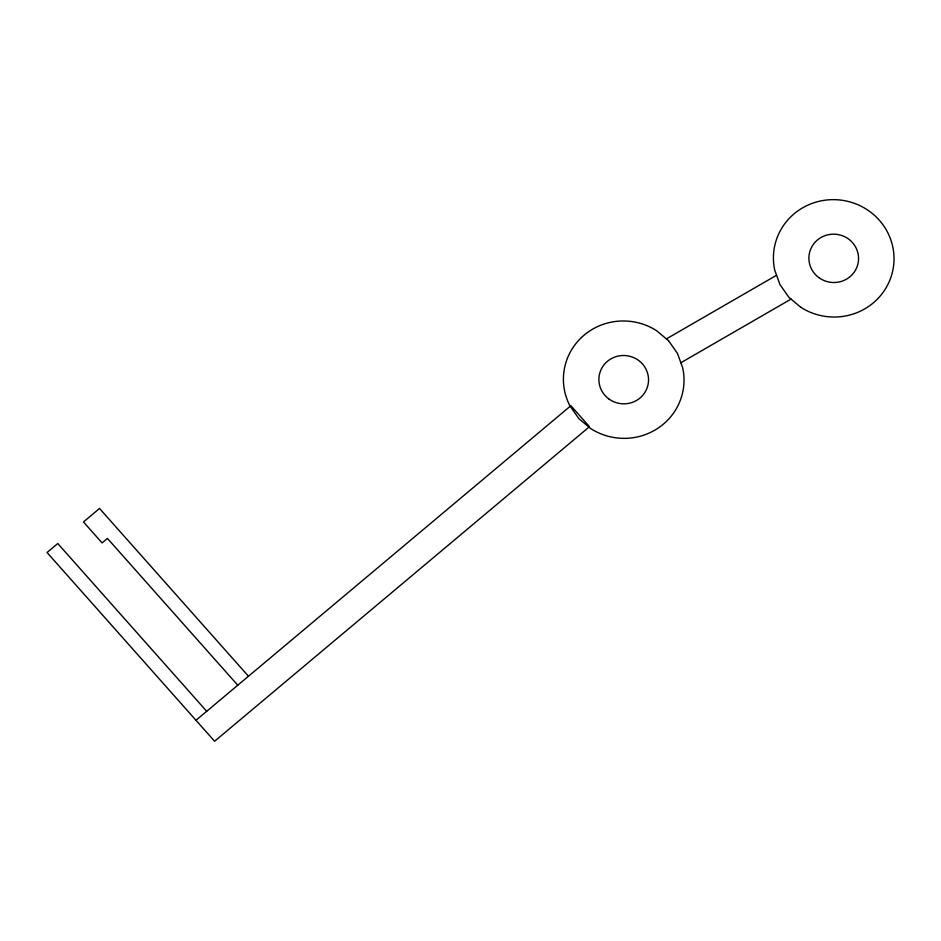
<?xml version="1.0" encoding="UTF-8"?>
<svg xmlns="http://www.w3.org/2000/svg" width="941" height="941" viewBox="0 0 941 941"><rect width="100%" height="100%" fill="white"/><g stroke="black" fill="none" stroke-linecap="round" stroke-linejoin="round"><path stroke-width="1.41" d="M195.999 720.277L570.869 405.712L589.489 426.685L214.607 741.249L47.05 552.508L57.766 543.522L206.702 711.29M666.393 338.901L776.584 275.243M680.849 362.767L791.04 299.109M248.471 676.238L99.534 508.469L83.467 521.949L102.087 542.922L107.439 538.428L237.767 685.224M800.85 307.331L788.887 297.297L779.971 284.605L774.725 270.126A60.342 58.671 7.1 0 1 836.902 199.751A60.342 58.671 7.1 0 1 891.068 276.889A60.342 58.671 7.1 0 1 800.85 307.331M668.545 340.713L656.583 330.679A60.342 58.671 7.1 0 0 583.373 335.772A60.342 58.671 7.1 0 0 569.964 405.936L578.868 418.627L590.842 428.661A60.342 58.671 7.1 0 0 657.853 428.284A60.342 58.671 7.1 0 0 682.707 367.884L677.461 353.404L668.545 340.713M608.792 398.89A24.842 24.16 7.1 0 0 648.361 382.752A24.842 24.16 7.1 0 0 613.979 357.368A24.842 24.16 7.1 0 0 608.792 398.89M818.799 277.56A24.842 24.16 7.1 0 0 858.38 261.422A24.842 24.16 7.1 0 0 823.987 236.038A24.842 24.16 7.1 0 0 818.799 277.56"/></g></svg>
